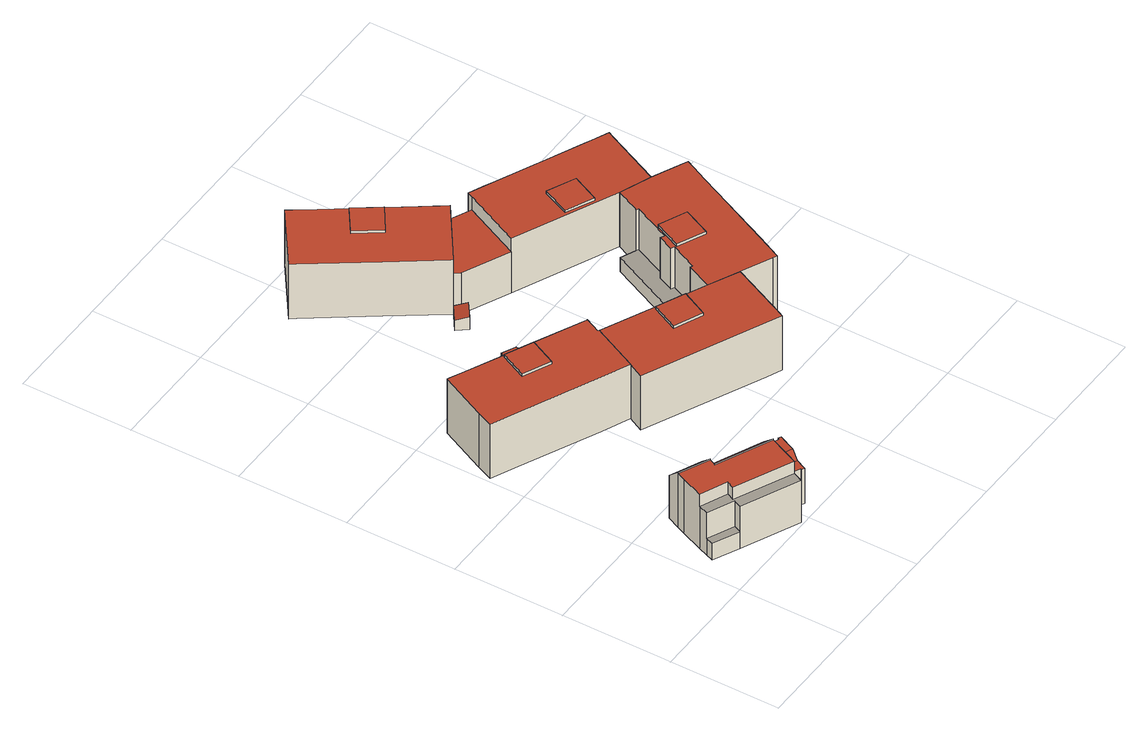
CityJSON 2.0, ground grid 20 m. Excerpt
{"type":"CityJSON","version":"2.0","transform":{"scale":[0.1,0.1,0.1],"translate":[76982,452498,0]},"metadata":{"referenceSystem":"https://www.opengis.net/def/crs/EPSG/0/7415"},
"CityObjects":{
"building1":{"type":"Building","attributes":{"Volume":2121.19,"Dakoppervlakte":183.41,"Muuroppervlakte":650.87,"Vloeroppervlakte":204.26,"hoogte_Z_max_in_m_NAP":12.63,"GEB_DOEL":"woonfunctie","dateOfConstruction":"1985-01-01","measuredHeight":11.57},"geometry":[{"type":"Solid","lod":"2","boundaries":[[[[0,1,2,3,4,5,6,7,8,9,10,11,12,13,14,15,16,17,18,19,20,21,22]],[[23,24,25,26,27,28,29,30,31]],[[32,33,34,35,36,37,38,39,40]],[[41,42,43,44]],[[45,46,47,48,49,50,51,52]],[[53,54,55,56,57,58,59,60,61,62,63]],[[64,65,66,59,67,68]],[[69,70,71,72,73,74,75,76]],[[77,78,75,74]],[[78,77,79,80,81,82]],[[83,84,85,86]],[[1,0,62,61]],[[62,0,22,51,63]],[[53,50,49,54]],[[54,49,48,55]],[[55,48,17,16,79,56]],[[65,64,38,37]],[[23,36,35,24]],[[34,33,26,25,24,35]],[[75,11,10,76]],[[10,9,26,33,69,76]],[[79,16,15,80]],[[15,14,81,80]],[[81,14,13,82]],[[82,13,12,11,75,78]],[[33,32,70,69]],[[39,72,71,40]],[[84,36,23,3,2,85]],[[2,1,61,86,85]],[[68,57,73,72,39,38,64]],[[36,84,83,60,66,65,37]],[[66,60,59]],[[73,57,56,79,77,74]],[[58,57,68,67]],[[83,86,61,60]],[[58,67,59]],[[19,18,47,46,41]],[[17,48,47,18]],[[52,51,22,21,43]],[[41,44,20,19]],[[43,21,20,44]],[[45,52,43,42]],[[46,45,42,41]],[[53,63,51,50]],[[23,31,4,3]],[[31,30,5,4]],[[5,30,29,6]],[[29,28,7,6]],[[28,27,8,7]],[[26,9,8,27]],[[70,32,40,71]]]],"semantics":{"surfaces":[{"type":"GroundSurface"},{"type":"OuterCeilingSurface"},{"type":"OuterFloorSurface"},{"type":"RoofSurface"},{"type":"WallSurface"}],"values":[[0,1,2,2,2,3,3,3,3,3,3,4,4,4,4,4,4,4,4,4,4,4,4,4,4,4,4,4,4,4,4,4,4,4,4,4,4,4,4,4,4,4,4,4,4,4,4,4,4,4,4]]}}]},
"building2":{"type":"Building","attributes":{"Volume":3802.17,"Dakoppervlakte":325.24,"Muuroppervlakte":919.87,"Vloeroppervlakte":347.42,"hoogte_Z_max_in_m_NAP":12.9,"GEB_DOEL":"woonfunctie","dateOfConstruction":"1984-01-01","measuredHeight":11.91},"geometry":[{"type":"Solid","lod":"2","boundaries":[[[[87,88,89,90,91,92,93,94,95,96,97,98,99,100,101,102,103,104]],[[105,106,107,108,109,110]],[[111,112,113,114,115,116,117,118,119,120,121,122,123,124,125,126,127],[128,129,130,131]],[[132,133,134,135]],[[118,97,96,119]],[[96,95,120,119]],[[120,95,94,121]],[[121,94,93,92,123,122]],[[103,102,113,112]],[[113,102,101,114]],[[114,101,100,115]],[[115,100,99,98,97,118,117,116]],[[105,91,90,106]],[[106,90,89,107]],[[107,89,88,108]],[[124,105,110,125]],[[125,110,109,126]],[[130,129,132,135]],[[128,133,132,129]],[[134,133,128,131]],[[135,134,131,130]],[[123,92,91,105,124]],[[112,111,127,126,109,108,88,87,104,103]]]],"semantics":{"surfaces":[{"type":"GroundSurface"},{"type":"OuterFloorSurface"},{"type":"RoofSurface"},{"type":"WallSurface"}],"values":[[0,1,2,2,3,3,3,3,3,3,3,3,3,3,3,3,3,3,3,3,3,3,3]]}}]},
"building3":{"type":"Building","attributes":{"Volume":3705.43,"Dakoppervlakte":322.67,"Muuroppervlakte":888.35,"Vloeroppervlakte":322.67,"hoogte_Z_max_in_m_NAP":12.9,"GEB_DOEL":"overige gebruiksfunctie - woonfunctie","dateOfConstruction":"1984-01-01","measuredHeight":11.91},"geometry":[{"type":"Solid","lod":"2","boundaries":[[[[136,137,138,139,140,141,97,96]],[[142,143,144,145,119,118,146,147],[148,149,150,151]],[[152,153,154,155]],[[96,97,118,119]],[[146,141,140,139,142,147]],[[138,143,142,139]],[[138,137,144,143]],[[145,144,137,136]],[[96,119,145,136]],[[150,149,152,155]],[[148,153,152,149]],[[154,153,148,151]],[[155,154,151,150]],[[97,141,146,118]]]],"semantics":{"surfaces":[{"type":"GroundSurface"},{"type":"RoofSurface"},{"type":"WallSurface"}],"values":[[0,1,1,2,2,2,2,2,2,2,2,2,2,2]]}}]},
"building4":{"type":"Building","attributes":{"Volume":18.64,"Dakoppervlakte":8.04,"Muuroppervlakte":27.13,"Vloeroppervlakte":7.86,"hoogte_Z_max_in_m_NAP":3.74,"GEB_DOEL":"onbekend","dateOfConstruction":"1984-01-01","measuredHeight":2.62},"geometry":[{"type":"Solid","lod":"2","boundaries":[[[[156,157,158,159]],[[160,161,162,163]],[[156,159,160,163]],[[158,161,160,159]],[[157,162,161,158]],[[163,162,157,156]]]],"semantics":{"surfaces":[{"type":"GroundSurface"},{"type":"RoofSurface"},{"type":"WallSurface"}],"values":[[0,1,2,2,2,2]]}}]},
"building5":{"type":"Building","attributes":{"Volume":3751.99,"Dakoppervlakte":326.76,"Muuroppervlakte":889.61,"Vloeroppervlakte":326.76,"hoogte_Z_max_in_m_NAP":12.9,"GEB_DOEL":"overige gebruiksfunctie - woonfunctie","dateOfConstruction":"1984-01-01","measuredHeight":11.91},"geometry":[{"type":"Solid","lod":"2","boundaries":[[[[164,165,166,167,168,169,170,171,172,173]],[[174,175,176,177,178,179,180,181,182,183],[184,185,186,187]],[[188,189,190,191]],[[170,169,176,175]],[[164,181,180,165]],[[191,186,185,188]],[[184,189,188,185]],[[189,184,187,190]],[[191,190,187,186]],[[182,181,164,173,172,171,170,175,174,183]],[[179,178,177,176,169,168,167,166,165,180]]]],"semantics":{"surfaces":[{"type":"GroundSurface"},{"type":"RoofSurface"},{"type":"WallSurface"}],"values":[[0,1,1,2,2,2,2,2,2,2,2]]}}]},
"building6":{"type":"Building","attributes":{"Volume":724.04,"Dakoppervlakte":83.91,"Muuroppervlakte":333.54,"Vloeroppervlakte":83.91,"hoogte_Z_max_in_m_NAP":9.65,"GEB_DOEL":"woonfunctie","dateOfConstruction":"1984-01-01","measuredHeight":8.63},"geometry":[{"type":"Solid","lod":"2","boundaries":[[[[192,193,194,170,169]],[[195,196,197,198,199]],[[193,192,198,197]],[[199,198,192,169]],[[170,195,199,169]],[[196,195,170,194]],[[194,193,197,196]]]],"semantics":{"surfaces":[{"type":"GroundSurface"},{"type":"RoofSurface"},{"type":"WallSurface"}],"values":[[0,1,2,2,2,2,2]]}}]},
"building7":{"type":"Building","attributes":{"Volume":3915.07,"Dakoppervlakte":328.15,"Muuroppervlakte":929.63,"Vloeroppervlakte":379.68,"hoogte_Z_max_in_m_NAP":12.9,"GEB_DOEL":"woonfunctie","dateOfConstruction":"1984-01-01","measuredHeight":11.9},"geometry":[{"type":"Solid","lod":"2","boundaries":[[[[200,201,202,203,204,205,206,207,208,209,210,211,137,136,212]],[[213,214,215,216,217,218,219,220,221,222]],[[223,224,225,226,227,228,229,230,231,232,233,234,235,236,237,238,145,144,239],[240,241,242,243]],[[244,245,246,247]],[[212,136,145,238,215]],[[136,137,144,145]],[[144,137,211,239]],[[211,210,223,239]],[[207,226,225,224,223,210,209,208]],[[227,226,207,206]],[[228,205,204,229]],[[204,203,202,222,231,230,229]],[[247,242,241,244]],[[240,245,244,241]],[[240,243,246,245]],[[247,246,243,242]],[[213,201,200,214]],[[231,222,221,232]],[[220,233,232,221]],[[233,220,219,234]],[[234,219,218,235]],[[235,218,217,236]],[[236,217,216,237]],[[216,215,238,237]],[[202,201,213,222]],[[215,214,200,212]],[[227,206,205,228]]]],"semantics":{"surfaces":[{"type":"GroundSurface"},{"type":"OuterFloorSurface"},{"type":"RoofSurface"},{"type":"WallSurface"}],"values":[[0,1,2,2,3,3,3,3,3,3,3,3,3,3,3,3,3,3,3,3,3,3,3,3,3,3,3]]}}]},
"building8":{"type":"Building","attributes":{"Volume":3764.18,"Dakoppervlakte":326.96,"Muuroppervlakte":893.37,"Vloeroppervlakte":326.96,"hoogte_Z_max_in_m_NAP":12.9,"GEB_DOEL":"overige gebruiksfunctie - woonfunctie","dateOfConstruction":"1984-01-01","measuredHeight":11.94},"geometry":[{"type":"Solid","lod":"2","boundaries":[[[[205,204,193,192,248,249,250,251,252,253,254,255,256]],[[229,228,257,258,259,260,261,262,263,264,265,266,267],[268,269,270,271]],[[272,273,274,275]],[[193,204,229,267]],[[205,256,257,228]],[[255,258,257,256]],[[266,265,248,192]],[[193,267,266,192]],[[274,273,270,269]],[[274,269,268,275]],[[268,271,272,275]],[[273,272,271,270]],[[228,229,204,205]],[[261,260,259,258,255,254,253,252,251,250,249,248,265,264,263,262]]]],"semantics":{"surfaces":[{"type":"GroundSurface"},{"type":"RoofSurface"},{"type":"WallSurface"}],"values":[[0,1,1,2,2,2,2,2,2,2,2,2,2,2]]}}]}
},
"vertices":[
[64,145,11],[70,159,11],[81,183,11],[136,158,11],[130,146,11],[228,101,11],[225,95,11],[246,86,11],[248,88,11],[251,87,11],[253,86,11],[239,55,11],[233,43,11],[224,23,11],[219,26,11],[220,28,11],[199,38,11],[192,22,11],[183,4,11],[81,51,11],[35,73,11],[40,87,11],[47,104,11],[136,158,40],[258,101,40],[253,90,40],[251,87,40],[248,88,40],[246,86,40],[225,95,40],[228,101,40],[130,146,40],[248,88,69],[251,87,69],[253,90,69],[258,101,69],[136,158,69],[130,146,69],[228,101,69],[225,95,69],[246,86,69],[81,51,46],[87,65,46],[40,87,46],[35,73,46],[87,65,99],[81,51,99],[183,4,99],[192,22,99],[89,70,99],[95,83,99],[47,104,99],[40,87,99],[95,83,124],[89,70,124],[192,22,124],[199,38,124],[216,77,124],[118,122,124],[119,124,124],[124,134,124],[70,159,124],[64,145,124],[47,104,124],[228,101,100],[130,146,100],[124,134,114],[118,122,126],[216,77,126],[251,87,98],[248,88,98],[246,86,98],[225,95,98],[216,77,98],[212,68,98],[239,55,98],[253,86,98],[207,55,84],[233,43,84],[199,38,84],[220,28,84],[219,26,84],[224,23,84],[124,134,126],[136,158,100],[81,183,100],[70,159,126],
[91,567,10],[108,559,10],[120,586,10],[192,553,10],[182,531,10],[180,526,10],[294,472,10],[295,472,10],[282,444,10],[284,443,10],[244,359,10],[195,381,10],[55,446,10],[8,468,10],[21,497,10],[61,581,10],[64,580,10],[79,573,10],[182,531,41],[192,553,41],[120,586,41],[108,559,41],[154,537,41],[157,543,41],[79,573,124],[64,580,124],[61,581,124],[21,497,124],[8,468,124],[55,446,124],[195,381,124],[244,359,124],[284,443,124],[282,444,124],[295,472,124],[294,472,124],[180,526,124],[182,531,124],[157,543,124],[154,537,124],[91,567,124],[129,486,124],[152,534,124],[201,511,124],[178,463,124],[152,534,129],[129,486,129],[178,463,129],[201,511,129],
[465,358,10],[518,332,10],[470,228,10],[467,221,10],[441,233,10],[230,331,10],[467,221,124],[470,228,124],[518,332,124],[465,358,124],[230,331,124],[441,233,124],[351,348,124],[374,396,124],[424,373,124],[401,325,124],[374,396,129],[351,348,129],[401,325,129],[424,373,129],
[310,702,11],[282,682,11],[268,700,11],[296,720,11],[296,720,32],[268,700,32],[282,682,37],[310,702,37],
[151,933,10],[255,1007,10],[284,965,10],[375,836,10],[388,817,10],[403,796,10],[299,723,10],[297,726,10],[236,813,10],[159,923,10],[297,726,124],[299,723,124],[403,796,124],[388,817,124],[375,836,124],[284,965,124],[255,1007,124],[151,933,124],[159,923,124],[236,813,124],[265,891,124],[309,922,124],[340,877,124],[296,847,124],[309,922,129],[265,891,129],[296,847,129],[340,877,129],
[439,779,10],[390,674,10],[306,713,10],[299,723,96],[306,713,96],[390,674,96],[439,779,96],[403,796,96],
[458,416,10],[524,558,10],[551,546,10],[553,549,10],[572,590,10],[628,568,10],[682,543,10],[690,539,10],[669,495,10],[601,347,10],[580,303,10],[572,306,10],[485,403,10],[524,558,39],[458,416,39],[485,403,39],[489,401,39],[511,449,39],[505,452,39],[517,480,39],[524,476,39],[555,544,39],[551,546,39],[580,303,124],[601,347,124],[669,495,124],[690,539,124],[682,543,124],[628,568,124],[572,590,124],[553,549,124],[551,546,124],[555,544,124],[524,476,124],[517,480,124],[505,452,124],[511,449,124],[489,401,124],[485,403,124],[572,306,124],[514,447,124],[537,496,124],[586,474,124],[563,424,124],[537,496,129],[514,447,129],[563,424,129],[586,474,129],
[443,788,10],[468,777,10],[490,766,10],[581,725,10],[589,721,10],[643,696,10],[652,692,10],[680,679,10],[676,671,10],[676,671,124],[680,679,124],[652,692,124],[643,696,124],[589,721,124],[581,725,124],[490,766,124],[468,777,124],[443,788,124],[439,779,124],[390,674,124],[486,636,124],[508,685,124],[558,662,124],[535,613,124],[535,613,129],[558,662,129],[508,685,129],[486,636,129]
]}
